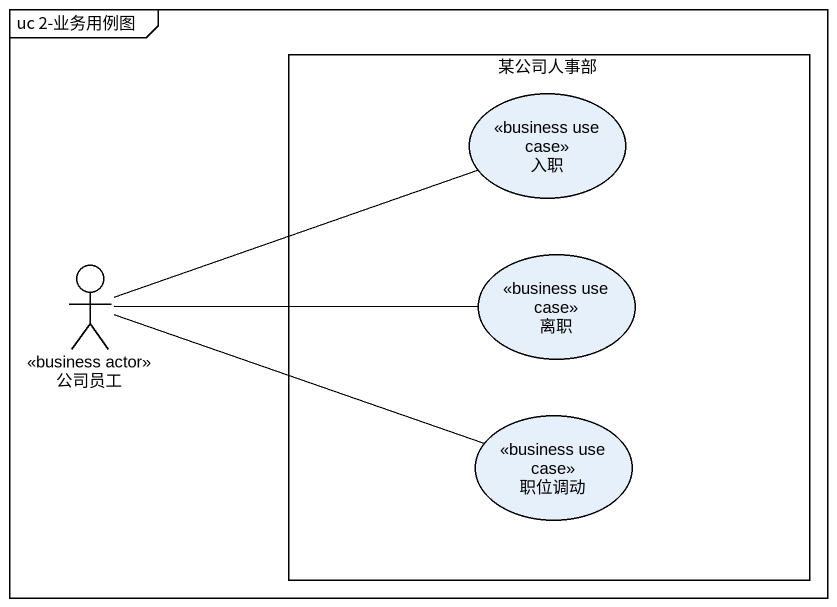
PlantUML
@startuml
mainframe uc 2-业务用例图
rectangle 某公司人事部 {
  usecase 入职 <<business use case>>
  usecase 离职 <<business use case>>
  usecase 职位调动 <<business use case>>
}
actor 公司员工 <<business actor>>
公司员工 -right- 入职
公司员工 -right- 离职
公司员工 -right- 职位调动
@enduml
